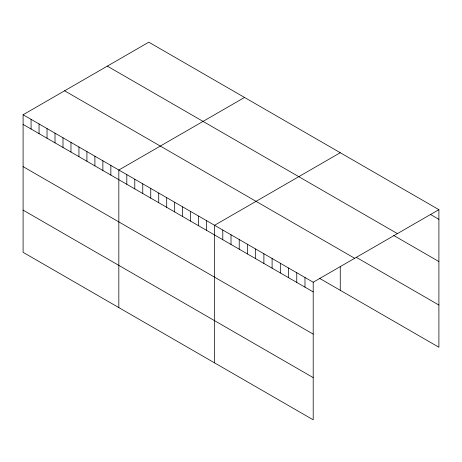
<?xml version="1.0" encoding="UTF-8"?>
<svg xmlns="http://www.w3.org/2000/svg" width="462" height="462" viewBox="0 0 462 462"><rect width="100%" height="100%" fill="white"/><g stroke="black" fill="none" stroke-linecap="round" stroke-linejoin="round"><path stroke-width="0.69" d="M23.1 114.749L313.201 282.236L313.201 419.819L23.1 252.333L23.1 114.749L148.799 42.181L438.9 209.667L438.9 347.251L319.404 278.257M244.531 97.447L118.832 170.022L118.832 307.605M340.263 152.72L214.564 225.294L214.564 362.878M313.201 282.236L438.9 209.667M430.682 214.587L438.9 219.335M107.317 66.13L397.418 233.616M393.693 235.447L438.9 261.544M356.704 257.582L438.9 305.036M64.582 90.8L354.683 258.293M23.1 124.417L313.201 291.909M23.1 166.632L313.201 334.118M23.1 210.123L313.201 377.61M340.263 266.383L340.263 290.303M304.984 277.495L304.984 287.162M296.76 272.747L296.76 282.415M288.542 268L288.542 277.668M280.324 263.259L280.324 272.927M272.101 258.512L272.101 268.179M263.883 253.765L263.883 263.432M255.665 249.018L255.665 258.685M247.447 244.277L247.447 253.944M239.224 239.53L239.224 249.197M231.006 234.783L231.006 244.45M222.788 230.036L222.788 239.709M206.589 220.686L206.589 230.353M198.608 216.083L198.608 225.751M190.633 211.475L190.633 221.142M182.657 206.866L182.657 216.539M174.676 202.264L174.676 211.931M166.701 197.655L166.701 207.322M158.72 193.052L158.72 202.72M150.745 188.444L150.745 198.111M142.764 183.841L142.764 193.509M134.788 179.233L134.788 188.9M126.813 174.63L126.813 184.298M110.857 165.413L110.857 175.086M102.876 160.811L102.876 170.478M94.901 156.202L94.901 165.87M86.92 151.6L86.92 161.267M78.944 146.991L78.944 156.658M70.969 142.388L70.969 152.056M62.988 137.78L62.988 147.447M55.013 133.172L55.013 142.845M47.032 128.569L47.032 138.236M39.056 123.96L39.056 133.628M31.075 119.358L31.075 129.025"/></g></svg>
